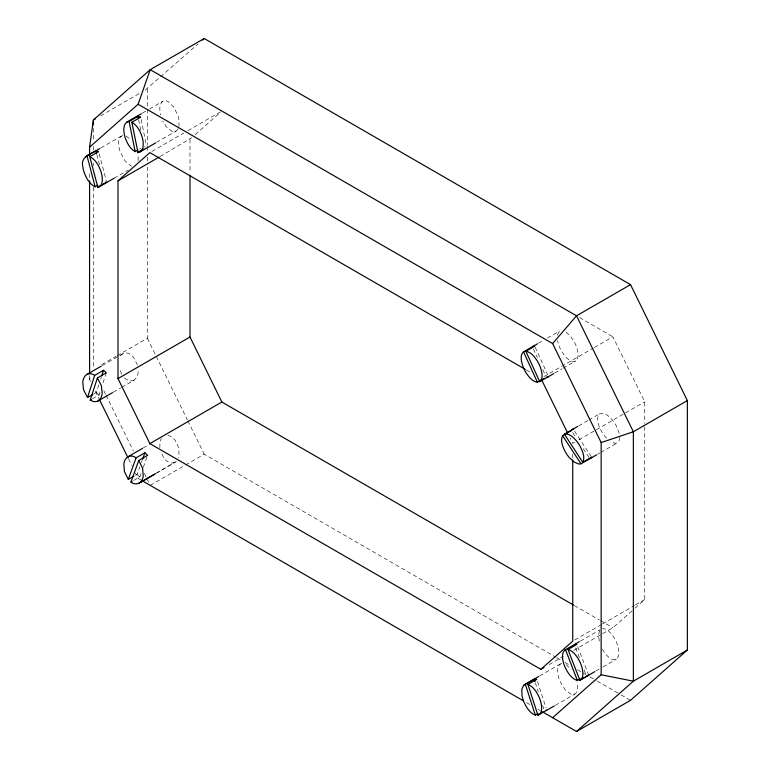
<?xml version="1.0" encoding="UTF-8"?>
<svg xmlns="http://www.w3.org/2000/svg" width="770" height="770" viewBox="0 0 770 770"><rect width="100%" height="100%" fill="white"/><g stroke="black" fill="none" stroke-linecap="round" stroke-linejoin="round"><path stroke-width="0.58" stroke-dasharray="3.85 2.89" d="M619.783 437.379L618.936 441.287A10.693 6.179 60 0 1 616.731 443.106L614.171 443.135L610.985 441.797M138.196 160.66L138.032 155.232A21.521 12.426 60 0 0 137.763 153.827M178.919 126.588L179.141 121.391A21.521 12.426 60 0 0 178.024 115.847L173.866 107.145L168.178 101.621A10.693 6.179 60 0 0 164.828 100.706C160.112 101.188 159.506 107.165 159.919 110.909A21.521 12.426 60 0 0 160.641 115.019M557.297 335.248L559.328 331.216A10.693 6.179 60 0 1 561.349 330.494M94.161 393.701L96.375 392.421L99.234 383.566M100.668 379.138L101.38 376.925M92.458 398.802L99.089 394.972L100.87 389.437M103.016 382.796L106.231 372.824M135.472 475.254L137.127 474.301L139.851 466.764M141.41 462.462L142.19 460.306M133.73 480.432L139.813 476.928L141.372 472.616M143.316 467.236L147.205 456.466M90.639 381.554L89.58 379.398L91.11 375.375M599.56 630.717L598.492 634.952L599.464 642.065M178.216 128.706L176.494 130.842L174.232 131.593A10.693 6.179 60 0 1 170.882 130.679L166.118 126.395L162.768 120.919M145.289 90.023L197.996 44.005M160.17 156.483L191.769 137.695M195.31 134.558L220.095 112.612M602.583 633.71L612.862 627.771L634.114 608.964M635 608.184L644.74 599.56L644.74 424.578M176.446 461.346L156.464 473.136M122.853 135.491C118.205 136.771 118.349 142.854 118.917 146.695A21.521 12.426 60 0 0 120.399 152.316L125 160.843L130.833 165.887A10.693 6.179 60 0 0 131.709 166.224M561.811 663.48A10.693 6.179 60 0 0 561.08 663.644C556.652 665.732 557.422 671.825 558.202 675.8A21.521 12.426 60 0 0 560.04 681.46L565.084 689.737L571.013 694.242A10.693 6.179 60 0 0 574.16 694.386C578.597 692.288 577.818 686.205 577.048 682.22M137.455 365.076L133.682 357.501A10.693 6.179 60 0 0 130.38 354.392C127.166 351.832 121.958 352.65 120.197 356.52A21.521 12.426 60 0 0 119.389 358.416M121.67 387.406L134.095 380.226L136.742 377.387A21.521 12.426 60 0 0 138.061 373.315L138.205 369.398M100.639 115.798L140.102 93.016M142.344 113.113L148.523 109.552M149.544 108.955L162.922 101.236M100.832 147.927L121.4 136.049M139.611 149.072L140.708 148.437M156.531 142.383L176.138 131.064M151.931 151.43L183.809 133.017M187.928 130.65L220.836 111.64M114.076 178.255L128.388 170.006M101.678 364.614L116.212 356.221M117.252 355.625L147.368 338.242L147.368 163.163M102.275 365.558L118.734 356.058M119.764 355.461L122.853 353.68M113.392 392.18L120.775 387.916M143.172 447.976L149.341 444.415M156.666 473.021L175.319 462.25M150.208 485.369L184.482 465.581M185.522 464.984L204.214 454.194L555.661 657.099M538.442 343.247L543.485 340.33M547.528 338.001L559.636 331.013M543.957 376.578L593.324 348.069M594.353 347.482L612.862 336.788L644.74 401.805L644.74 423.375M554.795 372.978L562.081 368.772M563.12 368.175L575.613 360.966M578.751 425.829L587.837 420.584M588.848 419.997L599.946 413.586M574.795 442.182L572.736 443.366L570.127 438.043M578.905 439.805L644.74 401.805M597.645 454.233L599.724 453.039M600.764 452.433L617.415 442.817M574.795 639.947L601.534 624.499M602.563 623.912L634.451 605.499M635.481 604.902L644.74 599.56M580.368 641.112L599.926 629.822M549.097 664.597L563.496 656.281M573.785 650.342L601.553 634.307M539.654 675.925L560.387 663.942M595.836 671.045L602.005 667.484M603.035 666.897L616.404 659.178M555.314 705.359L574.863 694.078M134.095 380.226L130.419 380.996L126.569 379.523A10.693 6.179 60 0 1 124.057 377.339M174.905 462.481L171.161 463.097L167.302 461.48A10.693 6.179 60 0 1 164.02 458.285L160.805 452.096M167.899 435.252L171.768 436.869A10.693 6.179 60 0 1 175.04 440.065L178.678 447.688L179.092 455.83A21.521 12.426 60 0 1 178.534 457.958M126.116 136.03L130.977 139.89M579.589 317.577L612.862 336.788M526.305 369.956L531.512 372.959M574.391 605.557L599.349 619.966M600.388 620.572L612.862 627.771M556.7 657.705L560.858 660.102M565.016 662.508L570.214 665.501M577.5 669.707L585.816 674.51M589.974 676.907L596.211 680.516M597.25 681.113L620.129 694.319M621.169 694.925L630.524 700.325M140.785 479.931L138.1 478.372L135.462 472.992M526.603 702.673L530.771 705.089M538.057 709.285L540.145 710.489M566.104 664.683L571.148 669.505M566.008 332.072L570.281 335.97L573.968 341.312A21.521 12.426 60 0 1 576.518 346.914C577.846 351.216 579.569 357.136 575.922 360.764A10.693 6.179 60 0 1 573.101 361.457C567.577 360.322 564.025 355.191 561.272 350.658A21.521 12.426 60 0 1 558.731 345.066L557.519 340.619M606.481 438.092L604.431 435.704A21.521 12.426 60 0 1 601.033 430.526C598.752 425.916 596.25 420.228 598.425 415.126A10.693 6.179 60 0 1 600.629 413.307C605.817 412.518 609.888 417.138 612.939 420.709A21.521 12.426 60 0 1 616.327 425.877L619.244 433.289M574.535 431.084L590.975 456.196M572.736 432.567L576.018 437.591M583.256 448.65L589.175 457.688M602.39 649.149C604.883 653.451 608.098 658.071 613.074 659.611A10.693 6.179 60 0 0 616.077 659.361C620.197 656.492 618.907 650.477 617.896 646.338A21.521 12.426 60 0 0 615.711 640.688C613.161 635.837 609.773 630.553 604.286 628.792A10.693 6.179 60 0 0 602.679 628.657M121.766 374.22L119.494 368.84M147.368 338.242L187.37 419.833M187.899 420.911L204.214 454.194M103.892 390.891L105.471 394.105M106 395.183L133.374 451.008M144.423 473.56L148.629 482.145M95.384 391.237L99.07 398.764M128.609 459.007L131.766 465.465M535.198 347.26L547.566 374.413M533.379 348.916L537.335 357.607M542.783 369.552L545.247 374.99M577.683 646.607L588.27 674.048M575.633 647.907L579.877 658.889M584.112 669.871L585.806 674.26M537.508 681.643L546.017 707.851M535.294 682.663L538.259 691.787M542.696 705.464L543.812 708.881M99.224 153.836L106.356 181.017M96.847 154.539L99.523 164.722M141.16 119.446L146.541 146.117M138.648 119.86L140.756 130.294M159.842 447.784L159.968 442.519A21.521 12.426 60 0 1 161.402 438.553M572.736 454.156L572.736 458.949M189.998 139.264L189.998 172.817M147.368 88.82L147.368 108.012M147.368 109.205L147.368 145.184M147.368 146.377L147.368 152.373M147.368 157.167L147.368 161.97M93.372 128.388L93.372 141.584M93.372 146.377L93.372 149.977M93.372 163.163L93.372 165.56M93.372 187.149L93.372 368.214M89.58 173.673L89.58 179.689M89.58 375.789L89.58 379.398M139.813 476.928A10.693 6.17 60 0 1 137.127 474.301M99.08 394.972A10.693 6.17 60 0 1 96.375 392.421M145.26 147.022A10.693 6.17 60 0 1 144.385 146.685"/><path stroke-width="1.16" d="M89.58 155.627L89.58 147.205L93.372 119.995L150.208 69.675L204.214 38.5L630.524 284.631L687.369 400.583L687.369 650.005L630.524 700.325L576.528 731.5L542.215 711.692M94.681 375.385C91.418 372.565 85.836 373.334 84.103 377.493A21.464 12.397 60 0 0 82.775 382.218L83.526 389.716L87.53 397.522L94.681 375.385L103.526 370.283A10.693 6.17 60 0 1 106.231 372.824L97.395 377.935L90.244 400.082L93.661 401.661L97.087 401.488L112.574 392.652M101.736 375.818L103.526 370.283M89.58 147.205L138.1 104.248L150.208 69.675L576.528 315.806L633.363 431.758L633.363 681.181L576.528 731.5M136.069 457.871C132.873 455.012 127.242 455.417 125.289 459.517A21.464 12.397 60 0 0 123.835 464.127L124.413 471.548L128.282 479.402L136.069 457.871L144.914 452.77A10.693 6.17 60 0 1 147.599 455.388L138.754 460.489L130.967 482.03C134.163 484.908 139.813 484.513 141.767 480.403A21.464 12.397 60 0 0 143.22 475.783L142.642 468.353L138.754 460.489M142.575 459.228L144.914 452.77M582.794 462.298C585.287 457.101 582.543 451.114 580.166 446.379A21.464 12.397 60 0 0 576.249 440.642C573.284 437.389 569.242 433.067 564.381 434.174L582.794 462.298L591.639 457.197M565.334 434.068L562.572 435.666C560.069 440.864 562.812 446.86 565.19 451.605A21.464 12.397 60 0 0 569.117 457.342L574.064 461.981L578.809 464.031L580.994 463.8L589.83 458.699A10.693 6.17 60 0 0 591.639 457.197M552.639 717.707L601.158 674.761L601.158 442.558L552.639 343.584L576.528 315.806L630.524 284.631M202.433 40.069L204.214 38.5M543.957 667.561L540.867 669.342L149.871 443.607L118.002 378.59L118.002 180.834L149.871 152.614L525.265 369.35M540.867 669.342L572.736 641.131L572.736 460.152M538.615 676.522L523.542 685.367L521.762 689.468L522.002 695.589A21.464 12.397 60 0 0 523.918 701.951C526.285 707.245 529.644 712.972 535.343 715.128L538.105 713.53M579.338 641.708L564.93 650.024C561.503 652.835 562.389 658.013 563.197 661.834A21.464 12.397 60 0 0 565.507 668.206C568.106 673.23 571.619 678.851 577.385 680.459L580.147 678.861M539.712 381.689C543.726 378.108 541.81 371.804 540.415 367.396A21.464 12.397 60 0 0 537.412 361.14C534.678 356.933 531.175 352.083 525.862 351.284L539.712 381.689L553.755 373.585M537.431 343.824L523.552 351.842C519.519 355.413 521.444 361.736 522.83 366.145A21.464 12.397 60 0 0 525.833 372.411C528.576 376.617 532.08 381.477 537.402 382.267L544.274 378.291M131.853 122.237L137.936 152.383C142.469 152.325 143.509 146.714 143.21 143.124A21.464 12.397 60 0 0 142.113 136.925C140.294 131.218 137.243 125.289 131.853 122.237L140.698 117.127A10.693 6.17 60 0 0 137.946 116.386L129.11 121.487C124.586 121.564 123.556 127.166 123.855 130.746A21.464 12.397 60 0 0 124.952 136.935C126.761 142.652 129.803 148.562 135.183 151.623L137.946 150.025M97.857 401.151L100.841 397.994A21.464 12.397 60 0 0 102.169 393.258L101.419 385.741L97.395 377.935M89.792 156.676L97.809 187.254C102.343 186.446 102.612 180.632 102.16 176.984A21.464 12.397 60 0 0 100.658 170.69C98.55 165.155 95.345 159.323 89.792 156.676L98.627 151.575A10.693 6.17 60 0 0 95.952 151.141C89.426 153.75 80.407 157.783 82.785 166.513A21.464 12.397 60 0 0 84.286 172.798C86.384 178.322 89.59 184.155 95.134 186.802L97.896 185.204M95.442 118.801L93.372 119.995L93.372 124.798M126.915 122.026L141.324 113.71M85.403 156.83L99.802 148.514M137.936 152.383L143.826 148.976M140.015 151.911L155.501 142.979M97.809 187.254L106.655 182.144A10.693 6.17 60 0 1 105.529 182.124M99.147 186.879L114.076 178.255M118.002 180.834L159.14 157.08M86.846 374.461L101.245 366.154M118.002 378.59L189.998 337.019L189.998 175.223M87.53 397.522L91.957 394.972M92.506 394.654L93.055 394.336M90.244 400.082L91.351 399.438M149.871 443.607L221.866 402.036L573.352 604.96M127.743 456.889L142.556 448.333M128.282 479.402L133.816 476.216M130.967 482.03L132.074 481.394M154.414 474.32L139.043 483.194L155.627 473.617M525.862 351.284L534.707 346.173A10.693 6.17 60 0 0 532.388 346.741M572.697 429.323L577.741 426.407M564.381 434.174L573.226 429.073A10.693 6.17 60 0 0 571.417 430.555L569.762 431.518M565.892 433.751L569.203 431.835M687.369 400.583L633.363 431.758L601.158 442.558M590.359 458.439L596.606 454.839M567.99 649.514C573.756 651.141 577.259 656.743 579.858 661.767A21.464 12.397 60 0 1 582.159 668.129C583.005 672.037 583.978 677.86 579.849 680.247L567.99 649.514L576.836 644.413A10.693 6.17 60 0 0 574.362 644.615M524.101 684.905L534.188 679.246A10.693 6.17 60 0 1 536.767 679.361L527.931 684.472L537.922 715.234C542.301 713.617 541.878 707.765 541.243 704.001A21.464 12.397 60 0 0 539.327 697.649C536.96 692.355 533.61 686.638 527.931 684.472M579.849 680.247L588.694 675.146A10.693 6.17 60 0 1 587.058 675.444M580.407 679.958L594.806 671.642M537.922 715.234L554.284 705.955M687.369 650.005L633.363 681.181L601.158 674.761M564.93 650.024L565.526 649.716L577.385 680.459M138.1 104.248L552.639 343.584M142.267 480.778L523.494 700.883M562.572 435.666L580.994 463.8M541.916 380.486L567.509 432.711M189.998 337.019L221.866 402.036M99.6 399.842L128.08 457.938M523.552 351.842L537.402 382.267M534.188 679.246L534.929 681.527M525.342 684.347L535.343 715.128M95.952 151.141L96.548 153.403M87.116 156.243L95.134 186.802M137.946 116.386L138.417 118.705M129.11 121.487L135.183 151.623M89.58 180.892L89.58 373.383M546.758 710.132A10.693 6.17 60 0 1 546.161 710.238M548.548 376.588A10.693 6.17 60 0 1 546.238 377.165"/></g></svg>
